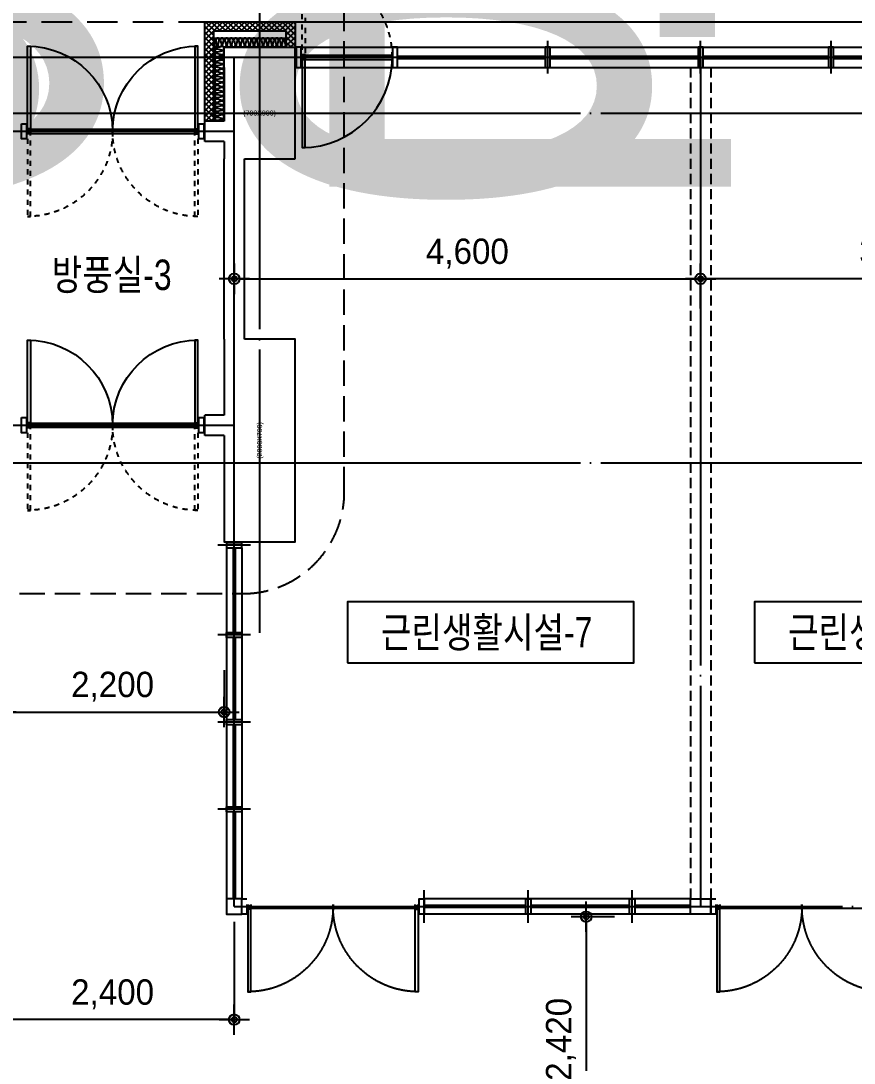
# Model space of a CAD drawing. Header units: millimetres. Extents: x 0 to 1390178, y 0 to 110113.
# Drawn here: x 447117 to 455337, y 39556 to 49841 of the extents above; entities that cross this region are included whole.
import ezdxf
from ezdxf.enums import TextEntityAlignment as Align
from ezdxf.xclip import XClip

# ---------------------------------------------------------------- set-up
doc = ezdxf.new("R2018")
doc.units = ezdxf.units.MM
doc.header["$LTSCALE"] = 100
doc.header["$XCLIPFRAME"] = 0
for name, pattern in [('HID2', [3.5, 2.5, -1]), ('X - 평면도$0$CEN', [62, 60, -1, 0, -1]), ('X - 평면도$0$H1', [1, 0.5, -0.5]), ('X - 평면도$0$HID', [1.5, 1, -0.5])]:
    doc.linetypes.add(name, pattern=pattern)
doc.layers.get('DEFPOINTS').update_dxf_attribs({"color": 145})
for name, color, linetype in [('AA-XXXX-TEXT', 3, 'Continuous'), ('DIM', 7, 'Continuous'), ('ROM', 7, 'Continuous'), ('sm3', 3, 'HID2'), ('X - SHEET$0$AA-BORD-TEXT', 3, 'Continuous'), ('X - 평면도$0$253', 253, 'Continuous'), ('X - 평면도$0$A-grid', 7, 'Continuous'), ('X - 평면도$0$A-INS', 9, 'Continuous'), ('X - 평면도$0$AA-DWXM-WIND', 4, 'Continuous'), ('X - 평면도$0$AA-EL-PCN8', 8, 'Continuous'), ('X - 평면도$0$AA-WAXM-BRCK', 3, 'Continuous'), ('X - 평면도$0$AA-WAXM-CONC', 2, 'Continuous'), ('X - 평면도$0$AA-XXXX-CNTL', 1, 'X - 평면도$0$CEN'), ('X - 평면도$0$CEN', 1, 'X - 평면도$0$CEN'), ('X - 평면도$0$상부외곽선', 7, 'X - 평면도$0$HID'), ('X - 평면도$0$칸막이', 7, 'X - 평면도$0$HID')]:
    doc.layers.add(name, color=color, linetype=linetype)
doc.layers.add('X - 평면도$0$A-door', color=4, linetype='Continuous', lineweight=25)
doc.layers.add('X - 평면도$0$DEFPOINT', color=163, linetype='Continuous', plot=False)
doc.styles.add('HAUD01', font='Dotum.ttf')
doc.styles.get("Standard").update_dxf_attribs({"font": 'Dotum.ttf'})
doc.styles.add('X - SHEET$0$HAUD01', font='Dotum.ttf')
doc.styles.add('X - 평면도$0$STANDARD', font='Dotum.ttf')
doc.dimstyles.new('HAUD-80', dxfattribs={"dimscale": 100, "dimtxt": 2.5, "dimasz": 0.5, "dimexe": 0, "dimexo": 1.5, "dimgap": 1, "dimtad": 1, "dimdec": 0, "dimdsep": 46, "dimlunit": 6, "dimtxsty": 'HAUD01', "dimblk": 'Z_DOT', "dimcen": 2.5, "dimdle": 1.5, "dimclrd": 7, "dimclre": 7, "dimclrt": 4, "dimadec": 0, "dimazin": 0, "dimtfac": 1, "dimtdec": 0, "dimtix": 1, "dimtmove": 2, "dimatfit": 3, "dimfxl": 1, "dimtvp": 1, "dimtolj": 1, "dimtzin": 0, "dimarcsym": 0})

# ---------------------------------------------------------------- blocks, each defined once
blk = doc.blocks.new('X - SHEET$0$HAUDsheetV')
at = {"layer": 'X - SHEET$0$AA-BORD-TEXT', "color": 3, "style": 'X - SHEET$0$HAUD01'}
for tag, p in [('PJCode', (785.9999999994761, 567.9351040578185)), ('작성자', (786.1116538474744, 194.8244132263208)), ('검토자', (786.1116538474744, 181.8244132263208)), ('최종검토자', (786.1116538474744, 168.8244132263208)), ('승인자', (786.1116538474744, 155.8244132263208)), ('일자', (786.8316554282792, 144.0176082673424)), ('개정번호', (811.9999911041523, 65.91999703395413))]:
    blk.add_attdef(tag, text='', height=3, dxfattribs=at).set_placement(p, align=Align.MIDDLE_CENTER)
at = {"layer": 'X - SHEET$0$AA-BORD-TEXT', "color": 3, "lineweight": 30, "flags": 104}
blk.add_attdef('PJTitle', text='', height=4, dxfattribs=at).set_placement((787.2483039343468, 536.6215308340418), align=Align.MIDDLE_CENTER)
blk = doc.blocks.new('X - SHEET')
ref = blk.add_blockref('X - SHEET$0$HAUDsheetV', (-100, 0), dxfattribs=dict(xscale=100, yscale=100, zscale=100))
lines = blk.add_mtext('중랑구 상봉동 116-49번지 일원 2030 청년주택 \\P신축공사', dxfattribs={"layer": 'X - SHEET$0$AA-BORD-TEXT', "color": 3, "insert": (78624.83039343468, 53662.15308340419), "char_height": 5056.516607457252, "attachment_point": 1})
ref.add_attrib('PJTitle', '', (78624.83039343468, 53662.15308340419), dxfattribs={"flags": 104}).embed_mtext(lines)
blk = doc.blocks.new('Z_DOT')
at = {"layer": 'DIM', "color": 0}
for p, q in [((0, -3), (0, 3)), ((-3, 0), (3, 0))]:
    blk.add_line(p, q, dxfattribs=at)
for radius in [1.05, 0.5249999999999999]:
    blk.add_circle((0, 0), radius, dxfattribs=at)
blk = doc.blocks.new('*D67')
at = {"layer": 'DEFPOINTS', "color": 0, "transparency": 16777216}
for p in [(453122.0644413668, 41000.69451163297), (452694.2853166609, 38580.69451163172), (453122.0644413666, 38580.69451163172)]:
    blk.add_point(p, dxfattribs=at)
at = {"layer": 'DIM', "color": 7, "lineweight": -2, "transparency": 16777216}
for p, q in [((452972.0644413668, 41000.69451163297), (452694.2853166609, 41000.69451163297)), ((452694.2853166609, 40950.69451163297), (452694.2853166609, 38630.69451163172)), ((452972.0644413666, 38580.69451163172), (452694.2853166609, 38580.69451163172))]:
    blk.add_line(p, q, dxfattribs=at)
at = {"layer": 'DIM', "color": 7, "lineweight": -2, "transparency": 16777216, "xscale": 50, "yscale": 50, "zscale": 50}
for p, rotation in [((452694.2853166609, 41000.69451163297), 90), ((452694.2853166609, 38580.69451163172), 270)]:
    blk.add_blockref('Z_DOT', p, dxfattribs=dict(at, rotation=rotation))
at = {"layer": 'DIM', "color": 4, "transparency": 16777216, "insert": (452445.0315853175, 39790.69451163221), "char_height": 250, "attachment_point": 5, "rotation": 90, "style": 'HAUD01'}
blk.add_mtext('\\A1;2,420', dxfattribs=at)
blk = doc.blocks.new('*D68')
at = {"layer": 'DEFPOINTS', "color": 0, "transparency": 16777216}
for p in [(446922.0644204745, 43584.06240165891), (449122.0644204752, 43584.06240165891), (449122.0644204752, 43020.39718558063)]:
    blk.add_point(p, dxfattribs=at)
at = {"layer": 'DIM', "color": 7, "lineweight": -2, "transparency": 16777216}
for p, q in [((446922.0644204745, 43434.06240165891), (446922.0644204745, 43020.39718558063)), ((449122.0644204752, 43434.06240165891), (449122.0644204752, 43020.39718558063)), ((446972.0644204745, 43020.39718558063), (449072.0644204752, 43020.39718558063))]:
    blk.add_line(p, q, dxfattribs=at)
at = {"layer": 'DIM', "color": 7, "lineweight": -2, "transparency": 16777216, "xscale": 50, "yscale": 50, "zscale": 50, "rotation": 180}
blk.add_blockref('Z_DOT', (446922.0644204745, 43020.39718558063), dxfattribs=at)
at = {"layer": 'DIM', "color": 7, "lineweight": -2, "transparency": 16777216, "xscale": 50, "yscale": 50, "zscale": 50}
blk.add_blockref('Z_DOT', (449122.0644204752, 43020.39718558063), dxfattribs=at)
at = {"layer": 'DIM', "color": 4, "transparency": 16777216, "insert": (448022.0644204748, 43269.65091692391), "char_height": 250, "attachment_point": 5, "style": 'HAUD01'}
blk.add_mtext('\\A1;2,200', dxfattribs=at)
blk = doc.blocks.new('*U1012')
at = {"layer": 'X - 평면도$0$A-door', "color": 9}
for p, q in [((-850.000000015212, 19.99999999994831), (850.0000000151724, 20.00000000005147)), ((-850.000000015212, -20.00000000005169), (850.0000000151724, -19.99999999994853))]:
    blk.add_line(p, q, dxfattribs=at)
at = {"layer": 'X - 평면도$0$A-door', "linetype": 'X - 평면도$0$H1'}
for points in [[(-840.0000000155214, -25.00000000031363), (-840.0000000146418, 840.0000000154425), (-810.0000000146418, 840.0000000154425), (-810.0000000155214, -25.00000000031363)], [(840.0000000155217, -25.00000000021046), (840.0000000145388, 840.0000000155458), (810.0000000145388, 840.0000000155458), (810.0000000155217, -25.00000000021046)]]:
    blk.add_lwpolyline(points, close=True, dxfattribs=at)
at = {"layer": 'X - 평면도$0$A-door'}
for points in [[(-900, -75.0000000000808), (-850, -75.0000000000808), (-850, 74.9999999999192), (-900, 74.9999999999192)], [(-840.0000000155214, 25.00000000015203), (-840.0000000145387, -840.000000015546), (-810.0000000145387, -840.000000015546), (-810.0000000155214, 25.00000000015203)], [(840.0000000155217, 25.0000000002552), (840.0000000146422, -840.0000000154428), (810.0000000146422, -840.0000000154428), (810.0000000155217, 25.0000000002552)], [(850, 75.00000000002237), (850, -74.99999999997763), (900, -74.99999999997763), (900, 75.00000000002237)]]:
    blk.add_lwpolyline(points, close=True, dxfattribs=at)
for centre in [(-825.0000000149792, -5.169056070164817e-11), (825.0000000149396, 5.147258077066365e-11)]:
    blk.add_circle(centre, 5, dxfattribs=at)
at = {"layer": 'X - 평면도$0$A-door', "color": 1, "linetype": 'X - 평면도$0$H1'}
for centre, radius, start, end in [((-840.000000014626, -5.169056070164817e-11), 840.0000000146234, 7.016477563896251e-15, 89.99999999994219), ((840.0000000146212, -5.169560838536832e-11), 840.0000000146237, 90.00000000005781, 180)]:
    blk.add_arc(centre, radius, start, end, dxfattribs=at)
at = {"layer": 'X - 평면도$0$A-door', "color": 1}
for centre, radius, start, end in [((-840.000000014626, -5.169056070164817e-11), 840.0000000146234, 270.0000000000578, 7.016477563896251e-15), ((840.0000000146212, -5.169560838536832e-11), 840.0000000146237, 180, 269.9999999999422)]:
    blk.add_arc(centre, radius, start, end, dxfattribs=at)
blk = doc.blocks.new('*U1018')
at = {"layer": 'X - 평면도$0$A-door', "color": 9}
for p, q in [((50, 20.0000000000291), (950, 20.0000000000291)), ((50, -19.9999999999709), (950, -19.9999999999709))]:
    blk.add_line(p, q, dxfattribs=at)
at = {"layer": 'X - 평면도$0$A-door', "linetype": 'X - 평면도$0$H1'}
blk.add_lwpolyline([(59.99999999976717, -25.00000000023283), (60.00000000013738, 890.0000000002448), (90.00000000013739, 890.0000000002448), (89.99999999976717, -25.00000000023283)], close=True, dxfattribs=at)
at = {"layer": 'X - 평면도$0$A-door'}
for points in [[(0, -100), (50, -100), (50, 100), (0, 100)], [(59.99999999976717, 25.00000000023283), (60.00000000013677, -890.0000000002448), (90.00000000013677, -890.0000000002448), (89.99999999976717, 25.00000000023283)], [(950, -100), (1000, -100), (1000, 100), (950, 100)]]:
    blk.add_lwpolyline(points, close=True, dxfattribs=at)
blk.add_circle((75.00000000023283, 2.91038304567337e-11), 5, dxfattribs=at)
at = {"layer": 'X - 평면도$0$A-door', "color": 1, "linetype": 'X - 평면도$0$H1'}
blk.add_arc((59.99999999978438, 2.91038304567337e-11), 890.0000000002157, 359.9999999999981, 89.99999999997732, dxfattribs=at)
at = {"layer": 'X - 평면도$0$A-door', "color": 1}
blk.add_arc((59.99999999978438, -2.91038304567337e-11), 890.0000000002157, 270.0000000000227, 1.896921790023405e-12, dxfattribs=at)
blk = doc.blocks.new('X - 평면도$0$1F PL')
at = {"layer": 'X - 평면도$0$AA-WAXM-CONC'}
for p, q in [((-34267.24333001487, 32270.89388630679), (-33567.24333001487, 32270.89388630679)), ((-34267.24333001487, 32070.89388630656), (-34267.24333001487, 32270.89388630679)), ((-33567.24333001487, 32070.89388630656), (-33567.24333001487, 32270.89388630679)), ((-34457.24331956508, 31340.89388630865), (-34457.24331956508, 31540.89388630865)), ((-34266.71271862695, 31540.89388630865), (-34457.24331956508, 31540.89388630865)), ((-34266.71271862695, 31340.89388630865), (-34457.24331956508, 31340.89388630865)), ((-34267.24330912344, 29390.89388631401), (-34267.24330913182, 31170.89388630656)), ((-34067.24330913438, 29390.89388631401), (-34067.24330913438, 31170.89388630656)), ((-34266.71271862695, 28640.89388630865), (-34457.2433300151, 28640.89388630865)), ((-34457.2433300151, 28440.89388630865), (-34457.2433300151, 28640.89388630865)), ((-34266.71271862695, 28440.89388630865), (-34457.2433300151, 28440.89388630865))]:
    blk.add_line(p, q, dxfattribs=at)
blk = doc.blocks.new('X - 평면도$0$1F_COL')
at = {"layer": 'X - 평면도$0$AA-WAXM-CONC'}
for p, q in [((-77628.01822820166, -23826.89032623579), (-77628.01821590378, -24356.8903262337)), ((-76928.01822820166, -24726.89032623579), (-76928.01822820166, -23826.89032623579)), ((-77628.01821126312, -24556.8903262337), (-77628.01820731862, -24726.89032623579)), ((-77428.01820732118, -24726.89032623579), (-76928.01822820166, -24726.89032623579))]:
    blk.add_line(p, q, dxfattribs=at)
for points in [[(-77628.01820731023, -26506.89032623183), (-77628.01822820166, -26506.89032623183), (-77628.01822820166, -27256.8903262337)], [(-77628.01822820166, -27456.8903262337), (-77628.01822820166, -28506.89032623183), (-76928.01822820166, -28506.89032623183), (-76928.01822820166, -26506.89032623183), (-77428.01820732118, -26506.89032623183)]]:
    blk.add_lwpolyline(points, dxfattribs=at)
at = {"layer": 'X - 평면도$0$DEFPOINT', "style": 'X - 평면도$0$STANDARD'}
blk.add_text('(700X900)', height=50, dxfattribs=at).set_placement((-77278.01822820166, -24276.89032623591), align=Align.MIDDLE_CENTER)
blk.add_text('(2000X700)', height=50, rotation=90, dxfattribs=at).set_placement((-77278.01822820166, -27506.89032623183), align=Align.MIDDLE_CENTER)
blk = doc.blocks.new('X - 평면도$0$A$C9b846ec6')
at = {"layer": 'X - 평면도$0$253'}
h = blk.add_hatch(dxfattribs=at)
h.set_pattern_fill('ANSI37', color=253, scale=12)
h.set_pattern_definition([(45, (-943192.9999999984, 374192.9999999998), (-26.94076836320746, 26.94076836320746), []), (135, (-943192.9999999984, 374192.9999999998), (-26.94076836320746, -26.94076836320745), [])])
h.paths.add_polyline_path([(9250.00000000163, 33930.00000000023), (8360.00000000163, 33930.0000000007), (8360.000000001746, 32950.00000000268), (8450.000000001746, 32950.00000000268), (8450.00000000163, 33840.0000000007), (9160.00000000163, 33840.00000000023), (9160.00000000163, 33680.00000000081), (9250.00000000163, 33680.00000000081)])
at = {"layer": 'X - 평면도$0$A-INS'}
for p, q in [((8459.999998478568, 33770.0000000007), (9160.00000000163, 33770.0000000007)), ((8460.000012771925, 32949.99999847123), (8459.999998478568, 33770.0000000007))]:
    blk.add_line(p, q, dxfattribs=at)
for points in [[(9160.00000000163, 33770.0000000007, 0.5248556557731424), (9143.170000001672, 33745.61000000068), (9154.330000001588, 33704.39000000071, -1.449197860955856), (9120.670000001672, 33704.39000000071), (9131.830000001588, 33745.61000000068, 0.5248556557725883), (9115.00000000163, 33770.0000000007, 0.5248556557744178), (9098.170000001672, 33745.61000000068), (9109.330000001588, 33704.39000000071, -1.449197860955856), (9075.670000001672, 33704.39000000071), (9086.830000001588, 33745.61000000068, 0.5248556557725883), (9070.00000000163, 33770.0000000007, 0.5248556557744178), (9053.170000001672, 33745.61000000068), (9064.330000001588, 33704.39000000071, -1.449197860955856), (9030.670000001672, 33704.39000000071), (9041.830000001588, 33745.61000000068, 0.5248556557725883), (9025.00000000163, 33770.0000000007, 0.5248556557744178), (9008.170000001672, 33745.61000000068), (9019.330000001588, 33704.39000000071, -1.449197860955856), (8985.670000001672, 33704.39000000071), (8996.830000001588, 33745.61000000068, 0.5248556557725883), (8980.00000000163, 33770.0000000007, 0.5248556557744178), (8963.170000001672, 33745.61000000068), (8974.330000001588, 33704.39000000071, -1.449197860955856), (8940.670000001672, 33704.39000000071), (8951.830000001588, 33745.61000000068, 0.5248556557725883), (8935.00000000163, 33770.0000000007, 0.5248556557744178), (8918.170000001672, 33745.61000000068), (8929.330000001588, 33704.39000000071, -1.449197860955856), (8895.670000001672, 33704.39000000071), (8906.830000001588, 33745.61000000068, 0.5248556557725883), (8890.00000000163, 33770.0000000007, 0.5248556557744178), (8873.170000001672, 33745.61000000068), (8884.330000001588, 33704.39000000071, -1.449197860955856), (8850.670000001672, 33704.39000000071), (8861.830000001588, 33745.61000000068, 0.5248556557725883), (8845.00000000163, 33770.0000000007, 0.5248556557744178), (8828.170000001672, 33745.61000000068), (8839.330000001588, 33704.39000000071, -1.449197860955856), (8805.670000001672, 33704.39000000071), (8816.830000001588, 33745.61000000068, 0.5248556557725883), (8800.00000000163, 33770.0000000007, 0.5248556557744178), (8783.170000001672, 33745.61000000068), (8794.330000001588, 33704.39000000071, -1.449197860955856), (8760.670000001672, 33704.39000000071), (8771.830000001588, 33745.61000000068, 0.5248556557725883), (8755.00000000163, 33770.0000000007, 0.5248556557744178), (8738.170000001672, 33745.61000000068), (8749.330000001588, 33704.39000000071, -1.449197860955856), (8715.670000001672, 33704.39000000071), (8726.830000001588, 33745.61000000068, 0.5248556557725883), (8710.00000000163, 33770.0000000007, 0.5248556557744178), (8693.170000001672, 33745.61000000068), (8704.330000001588, 33704.39000000071, -1.449197860955856), (8670.670000001672, 33704.39000000071), (8681.830000001588, 33745.61000000068, 0.5248556557725883), (8665.00000000163, 33770.0000000007, 0.5248556557744178), (8648.170000001672, 33745.61000000068), (8659.330000001588, 33704.39000000071, -1.449197860955856), (8625.670000001672, 33704.39000000071), (8636.830000001588, 33745.61000000068, 0.5248556557725883), (8620.00000000163, 33770.0000000007, 0.5248556557744178), (8603.170000001672, 33745.61000000068), (8614.330000001588, 33704.39000000071, -1.449197860955856), (8580.670000001672, 33704.39000000071), (8591.830000001588, 33745.61000000068, 0.5248556557725883), (8575.00000000163, 33770.0000000007, 0.5248556557744178), (8558.170000001672, 33745.61000000068), (8569.330000001588, 33704.39000000071, -1.449197860955856), (8535.670000001672, 33704.39000000071), (8546.830000001588, 33745.61000000068, 0.5248556557725883), (8530.00000000163, 33770.0000000007, 0.5248556557744178), (8513.170000001672, 33745.61000000068), (8524.330000001588, 33704.39000000071, -1.449197860955856), (8490.670000001672, 33704.39000000071), (8501.830000001588, 33745.61000000068, 0.5248556557725883), (8485.00000000163, 33770.0000000007, 0.5248556557744178), (8468.170000001672, 33745.61000000068), (8479.330000001588, 33704.39000000071, -0.5702083554071181), (8460.000000044354, 33680.17444027518, -0.5702083554071181)], [(8550.000012299512, 32950.00000000268, 0.5248556557708449), (8525.610012016026, 32966.82999959181), (8484.390012203949, 32955.66999889736, -1.449197860963449), (8484.390011637006, 32989.32999889739), (8525.610011824989, 32978.16999959177, 0.5248556557771455), (8550.000011541415, 32995.00000000268, 0.5248556557723554), (8525.61001125793, 33011.82999959181), (8484.390011445852, 33000.66999889736, -1.449197860963449), (8484.39001087891, 33034.32999889739), (8525.610011066892, 33023.16999959177, 0.5248556557771455), (8550.000010783318, 33040.00000000268, 0.5248556557723554), (8525.610010499833, 33056.82999959181), (8484.390010687755, 33045.66999889736, -1.449197860963449), (8484.390010120813, 33079.32999889739), (8525.610010308796, 33068.16999959177, 0.5248556557771455), (8550.000010025222, 33085.00000000268, 0.5248556557723554), (8525.610009741737, 33101.82999959181), (8484.390009929659, 33090.66999889736, -1.449197860963449), (8484.390009362716, 33124.32999889739), (8525.610009550699, 33113.16999959177, 0.5248556557771455), (8550.000009267125, 33130.00000000268, 0.5248556557723554), (8525.61000898364, 33146.82999959181), (8484.390009171562, 33135.66999889736, -1.449197860963449), (8484.39000860462, 33169.32999889739), (8525.610008792602, 33158.16999959177, 0.5248556557771455), (8550.000008509029, 33175.00000000268, 0.5248556557723554), (8525.610008225543, 33191.82999959181), (8484.390008413466, 33180.66999889736, -1.449197860963449), (8484.390007846523, 33214.32999889739), (8525.610008034506, 33203.16999959177, 0.5248556557771455), (8550.000007750932, 33220.00000000268, 0.5248556557723554), (8525.610007467447, 33236.82999959181), (8484.39000765537, 33225.66999889736, -1.449197860963449), (8484.390007088427, 33259.32999889739), (8525.61000727641, 33248.16999959177, 0.5248556557771455), (8550.000006992836, 33265.00000000268, 0.5248556557723554), (8525.61000670935, 33281.82999959181), (8484.390006897273, 33270.66999889736, -1.449197860963449), (8484.39000633033, 33304.32999889739), (8525.610006518313, 33293.16999959177, 0.5248556557771455), (8550.000006234739, 33310.00000000268, 0.5248556557723554), (8525.610005951254, 33326.82999959181), (8484.390006139176, 33315.66999889736, -1.449197860963449), (8484.390005572233, 33349.32999889739), (8525.610005760216, 33338.16999959177, 0.5248556557771455), (8550.000005476642, 33355.00000000268, 0.5248556557723554), (8525.610005193157, 33371.82999959181), (8484.39000538108, 33360.66999889736, -1.449197860963449), (8484.390004814137, 33394.32999889739), (8525.61000500212, 33383.16999959177, 0.5248556557771455), (8550.000004718546, 33400.00000000268, 0.5248556557723554), (8525.61000443506, 33416.82999959181), (8484.390004622983, 33405.66999889736, -1.449197860963449), (8484.39000405604, 33439.32999889739), (8525.610004244023, 33428.16999959177, 0.5248556557771455), (8550.00000396045, 33445.00000000268, 0.5248556557723554), (8525.610003676964, 33461.82999959181), (8484.390003864886, 33450.66999889736, -1.449197860963449), (8484.390003297944, 33484.32999889739), (8525.610003485926, 33473.16999959177, 0.5248556557771455), (8550.000003202353, 33490.00000000268, 0.5248556557723554), (8525.610002918867, 33506.82999959181), (8484.39000310679, 33495.66999889736, -1.449197860963449), (8484.390002539847, 33529.32999889739), (8525.61000272783, 33518.16999959177, 0.5248556557771455), (8550.000002444256, 33535.00000000268, 0.5248556557723554), (8525.61000216077, 33551.82999959181), (8484.390002348693, 33540.66999889736, -1.449197860963449), (8484.39000178175, 33574.32999889739), (8525.610001969733, 33563.16999959177, 0.5248556557771455), (8550.00000168616, 33580.00000000268, 0.5248556557723554), (8525.610001402674, 33596.82999959181), (8484.390001590597, 33585.66999889736, -1.449197860963449), (8484.390001023654, 33619.32999889739), (8525.610001211637, 33608.16999959177, 0.5248556557771455), (8550.000000928063, 33625.00000000268, 0.5248556557723554), (8525.610000644578, 33641.82999959181), (8484.3900008325, 33630.66999889736, -1.449197860963449), (8484.390000265557, 33664.32999889739), (8525.61000045354, 33653.16999959177, 0.5248556557771455), (8550.000000169966, 33670.00000000268, 0.5248556557723554), (8525.609999886481, 33686.82999959181), (8484.390000074403, 33675.66999889736, -0.3034018547891741), (8464.89498566615, 33680.16002872493, -0.3034018547891741)]]:
    blk.add_lwpolyline(points, format="xyb", dxfattribs=at)
at = {"layer": 'X - 평면도$0$AA-WAXM-BRCK'}
for points in [[(8360.000000001746, 32950.00000000268), (8360.00000000163, 33930.0000000007), (9250.00000000163, 33930.00000000023), (9250.00000000163, 33680.0000000007)], [(8450.000000001746, 32950.00000000268), (8450.00000000163, 33840.0000000007), (9160.00000000163, 33840.00000000023), (9160.00000000163, 33680.0000000007)]]:
    blk.add_lwpolyline(points, dxfattribs=at)
blk = doc.blocks.new('*U1016')
at = {"layer": 'X - 평면도$0$A-door', "color": 9}
for p, q in [((-850.000000015212, 19.99999999994392), (850.0000000151724, 20.00000000005586)), ((-850.000000015212, -20.00000000005608), (850.0000000151724, -19.99999999994414))]:
    blk.add_line(p, q, dxfattribs=at)
at = {"layer": 'X - 평면도$0$A-door', "linetype": 'X - 평면도$0$H1'}
for points in [[(-840.0000000155214, -25.00000000031801), (-840.0000000146462, 840.0000000154382), (-810.0000000146462, 840.0000000154382), (-810.0000000155214, -25.00000000031801)], [(840.0000000155217, -25.00000000020608), (840.0000000145345, 840.0000000155501), (810.0000000145345, 840.0000000155501), (810.0000000155217, -25.00000000020608)]]:
    blk.add_lwpolyline(points, close=True, dxfattribs=at)
at = {"layer": 'X - 평면도$0$A-door'}
for points in [[(-900, -75.0000000000852), (-850, -75.0000000000852), (-850, 74.9999999999148), (-900, 74.9999999999148)], [(-840.0000000155214, 25.00000000014765), (-840.0000000145344, -840.0000000155503), (-810.0000000145344, -840.0000000155503), (-810.0000000155214, 25.00000000014765)], [(840.0000000155217, 25.00000000025959), (840.0000000146465, -840.0000000154384), (810.0000000146465, -840.0000000154384), (810.0000000155217, 25.00000000025959)], [(850, 75.00000000002676), (850, -74.99999999997324), (900, -74.99999999997324), (900, 75.00000000002676)]]:
    blk.add_lwpolyline(points, close=True, dxfattribs=at)
for centre in [(-825.0000000149792, -5.607750424141678e-11), (825.0000000149396, 5.585952431043216e-11)]:
    blk.add_circle(centre, 5, dxfattribs=at)
at = {"layer": 'X - 평면도$0$A-door', "color": 1, "linetype": 'X - 평면도$0$H1'}
for centre, radius, start, end in [((-840.000000014626, -5.607750424141678e-11), 840.0000000146234, 0, 89.9999999999422), ((840.0000000146212, -5.608255154340571e-11), 840.0000000146237, 90.00000000005781, 180)]:
    blk.add_arc(centre, radius, start, end, dxfattribs=at)
at = {"layer": 'X - 평면도$0$A-door', "color": 1}
for centre, radius, start, end in [((-840.000000014626, -5.607750424141678e-11), 840.0000000146234, 270.0000000000578, 0), ((840.0000000146212, -5.608255154340571e-11), 840.0000000146237, 180, 269.9999999999422)]:
    blk.add_arc(centre, radius, start, end, dxfattribs=at)
blk = doc.blocks.new('X - 평면도', base_point=(-475.3640304019209, -286.727544500216))
at = {"layer": 'X - 평면도$0$AA-DWXM-WIND', "color": 8}
for p, q in [((679131.9817717983, 65473.10967376354), (703311.9817717983, 65473.10967376354)), ((679131.9817717983, 65273.10967376342), (703311.9817717983, 65273.10967376342)), ((678396.9817717983, 60533.10967376761), (678396.9817717983, 57068.10967376342)), ((678546.9817717981, 60533.10967376761), (678546.9817717981, 57068.10967376342)), ((682971.9817926898, 57068.10967376528), (680346.9817478401, 57068.10967376528)), ((682971.9817926898, 56918.10967376528), (680346.9817478401, 56918.10967376528))]:
    blk.add_line(p, q, dxfattribs=at)
at = {"layer": 'X - 평면도$0$AA-DWXM-WIND'}
for p, q in [((680081.9817717983, 65383.09653830979), (681539.481782244, 65383.10967376354)), ((680081.9817717983, 65363.09653830979), (681539.481782244, 65363.10967376354)), ((681589.481782244, 65383.10967376354), (683046.9817926898, 65383.10967376342)), ((681589.481782244, 65363.10967376354), (683046.9817926898, 65363.10967376342)), ((683096.9817926898, 65383.10967376342), (684334.481782244, 65383.10967376354)), ((683096.9817926898, 65363.10967376342), (684334.481782244, 65363.10967376354)), ((684384.481782244, 65383.10967376354), (685671.9817717983, 65383.10967376342)), ((684384.481782244, 65363.10967376354), (685671.9817717983, 65363.10967376342)), ((678461.9817717981, 60533.10967376761), (678461.9817717981, 59698.10967376656)), ((678481.9817717981, 60533.10967376761), (678481.9817717981, 59698.10967376656)), ((678461.9817717981, 59648.10967376656), (678461.9817717981, 58838.10967376552)), ((678481.9817717981, 59648.10967376656), (678481.9817717981, 58838.10967376552)), ((678461.9817717981, 58788.10967376552), (678461.9817717981, 57978.10967376447)), ((678481.9817717981, 58788.10967376552), (678481.9817717981, 57978.10967376447)), ((678461.9817717981, 57928.10967376447), (678461.9817717981, 57068.10967376342)), ((678481.9817717981, 57928.10967376447), (678481.9817717981, 57068.10967376342)), ((681346.9817926898, 57003.10967376528), (680346.9817478402, 57003.10967376528)), ((681346.9817926898, 56983.10967376528), (680346.9817478402, 56983.10967376528)), ((682371.9817926898, 57003.10967376528), (681396.9817926898, 57003.10967376528)), ((682371.9817926898, 56983.10967376528), (681396.9817926898, 56983.10967376528)), ((682971.9817926898, 57003.10967376528), (682421.9817926898, 57003.10967376528)), ((682971.9817926898, 56983.10967376528), (682421.9817926898, 56983.10967376528))]:
    blk.add_line(p, q, dxfattribs=at)
for points in [[(681539.481782244, 65273.10967376354), (681589.481782244, 65273.10967376354), (681589.481782244, 65473.10967376354), (681539.481782244, 65473.10967376354)], [(683046.9817926898, 65273.10967376342), (683096.9817926898, 65273.10967376342), (683096.9817926898, 65473.10967376342), (683046.9817926898, 65473.10967376342)], [(684334.481782244, 65273.10967376354), (684384.481782244, 65273.10967376354), (684384.481782244, 65473.10967376354), (684334.481782244, 65473.10967376354)], [(678396.9817717983, 60583.10967376761), (678396.9817717983, 60533.10967376761), (678546.9817717981, 60533.10967376761), (678546.9817717981, 60583.10967376761)], [(678396.9817717983, 59648.10967376656), (678396.9817717983, 59698.10967376656), (678546.9817717981, 59698.10967376656), (678546.9817717981, 59648.10967376656)], [(678396.9817717983, 58788.10967376552), (678396.9817717983, 58838.10967376552), (678546.9817717981, 58838.10967376552), (678546.9817717981, 58788.10967376552)], [(678396.9817717983, 57928.10967376447), (678396.9817717983, 57978.10967376447), (678546.9817717981, 57978.10967376447), (678546.9817717981, 57928.10967376447)], [(678546.9817717981, 57068.10967376342), (678396.9817717983, 57068.10967376342), (678396.9817717983, 56918.10967376424), (678546.9817717981, 56918.10967376424)], [(681346.9817926898, 57068.10967376528), (681396.9817926898, 57068.10967376528), (681396.9817926898, 56918.10967376528), (681346.9817926898, 56918.10967376528)], [(682371.9817926898, 57068.10967376528), (682421.9817926898, 57068.10967376528), (682421.9817926898, 56918.10967376528), (682371.9817926898, 56918.10967376528)], [(682971.9817718011, 57068.10967376651), (683171.9817718011, 57068.10967376651), (683171.9817718011, 56918.10967376651), (682971.9817718011, 56918.10967376651)]]:
    blk.add_lwpolyline(points, close=True, dxfattribs=at)
at = {"layer": 'X - 평면도$0$AA-EL-PCN8'}
blk.add_line((679071.9817717983, 65723.10967376377), (703371.9817717983, 65723.10967376377), dxfattribs=at)
at = {"layer": 'X - 평면도$0$AA-XXXX-CNTL'}
for p, q in [((678721.9817717983, 68689.61888149696), (678721.9817717983, 59693.10967376814)), ((657286.2339641281, 65373.10967376441), (718213.6007372444, 65373.10967376441)), ((678471.9817717981, 56993.10967376622), (678471.9817717981, 65373.10967376424)), ((678471.9817926898, 65373.10967376424), (705861.9817718021, 65373.10967376435)), ((657286.2339641281, 64823.10967376418), (718213.6007372444, 64823.10967376418)), ((676071.9817717981, 64643.10967376622), (678471.9817926898, 64643.10967376622)), ((676071.9817717981, 61743.10967376622), (678471.9817717981, 61743.10967376622)), ((657286.2339641281, 61373.10967376418), (702571.9817718, 61373.10967376418))]:
    blk.add_line(p, q, dxfattribs=at)
at = {"layer": 'X - 평면도$0$CEN'}
for p, q in [((683071.9817717983, 65373.10967376633), (683071.9817717983, 56993.10967376622)), ((678471.9817717981, 56993.10967376622), (704296.9817718, 56993.10967376633))]:
    blk.add_line(p, q, dxfattribs=at)
at = {"layer": 'X - 평면도$0$DEFPOINT'}
for p, q in [((681564.481782244, 65214.04321052032), (681564.481782244, 65536.4171742413)), ((683071.9817926898, 65214.04321052021), (683071.9817926898, 65536.41717424119)), ((684359.481782244, 65214.04321052032), (684359.481782244, 65536.4171742413)), ((678631.0482350441, 60558.10967376761), (678308.674260873, 60558.10967376761)), ((678631.0482350441, 59673.10967376656), (678308.674271323, 59673.10967376656)), ((678631.0482350441, 58813.10967376552), (678308.674271323, 58813.10967376552)), ((678631.0482350441, 57953.10967376447), (678308.674271323, 57953.10967376447)), ((680346.9817478401, 56834.04321051951), (680346.9817478401, 57156.41717424049)), ((681371.9817926898, 56834.04321051951), (681371.9817926898, 57156.41717424049)), ((682396.9817926898, 56834.04321051951), (682396.9817926898, 57156.41717424049))]:
    blk.add_line(p, q, dxfattribs=at)
at = {"layer": 'X - 평면도$0$상부외곽선', "ltscale": 3}
blk.add_lwpolyline([(668021.9817718004, 40573.10967376488), (668021.9817717986, 65723.10967376365), (709571.9817718006, 65723.10967376365), (709571.9817718006, 39263.10967376226), (687211.9817718195, 39263.10967376226), (687211.9817718195, 29123.10971793675), (668021.9817718014, 29123.10971793675)], dxfattribs=at)
at = {"layer": 'X - 평면도$0$칸막이'}
for p, q in [((682971.9817717983, 65273.10967376552), (682971.9817717983, 57068.10967376539)), ((683171.9817717983, 65273.10967376552), (683171.9817717983, 57068.10967376539))]:
    blk.add_line(p, q, dxfattribs=at)
for name, p in [('X - 평면도$0$A$C9b846ec6', (669821.9817717967, 31793.10967376348)), ('X - 평면도$0$1F PL', (712639.2251018132, 33202.21578745751)), ('X - 평면도$0$1F_COL', (756000, 89099.99999999985))]:
    blk.add_blockref(name, p)
at = {"layer": 'X - 평면도$0$A-grid'}
blk.add_blockref('*U1018', (679081.9817717983, 65373.10967376412), dxfattribs=at)
at = {"layer": 'X - 평면도$0$A-grid', "xscale": -1, "rotation": 180}
for p in [(677271.9817822481, 64643.1096737661), (677271.9817717981, 61743.1096737661)]:
    blk.add_blockref('*U1012', p, dxfattribs=at)
at = {"layer": 'X - 평면도$0$A-grid'}
ref = blk.add_blockref('*U1016', (679446.9817269484, 56993.10967376533), dxfattribs=dict(at, xscale=-1))
XClip(ref).set_block_clipping_path([(905, 80.0000000000291), (850, 80.0000000000291), (850, 20.000000000043656), (-845.0000000152504, 19.999999999934516), (-845, 79.99999999991996), (-905, 79.99999999991996), (-905, -80.00000000008004), (-845.0000000153668, -80.00000000002183), (-845.0000000145519, -845.000000015556), (845.0000000146683, -845.0000000154396), (845.0000000146683, -79.9999999999709), (905, -79.9999999999709)])
ref = blk.add_blockref('*U1016', (684071.9817509123, 56993.10967376659), dxfattribs=dict(at, xscale=-1))
XClip(ref).set_block_clipping_path([(905, 80.0000000000291), (850, 80.0000000000291), (850, 20.000000000043656), (-845.0000000152504, 19.999999999934516), (-845, 79.99999999991996), (-905, 79.99999999991996), (-905, -80.00000000008004), (-845.0000000153668, -80.00000000002183), (-845.0000000145519, -845.000000015556), (845.0000000146683, -845.0000000154396), (845.0000000146683, -79.9999999999709), (905, -79.9999999999709)])
blk = doc.blocks.new('*D460')
at = {"layer": 'DEFPOINTS', "color": 0, "transparency": 16777216}
for p in [(446822.0644207933, 41100.70336934818), (449222.0644207933, 41100.70336934818), (446822.0644207933, 39985.28614539878)]:
    blk.add_point(p, dxfattribs=at)
at = {"layer": 'DIM', "color": 7, "lineweight": -2, "transparency": 16777216}
for p, q in [((446822.0644207933, 40950.70336934818), (446822.0644207933, 39985.28614539878)), ((449222.0644207933, 40950.70336934818), (449222.0644207933, 39985.28614539878)), ((449172.0644207933, 39985.28614539878), (446872.0644207933, 39985.28614539878))]:
    blk.add_line(p, q, dxfattribs=at)
at = {"layer": 'DIM', "color": 7, "lineweight": -2, "transparency": 16777216, "xscale": 50, "yscale": 50, "zscale": 50, "rotation": 180}
blk.add_blockref('Z_DOT', (446822.0644207933, 39985.28614539878), dxfattribs=at)
at = {"layer": 'DIM', "color": 7, "lineweight": -2, "transparency": 16777216, "xscale": 50, "yscale": 50, "zscale": 50}
blk.add_blockref('Z_DOT', (449222.0644207933, 39985.28614539878), dxfattribs=at)
at = {"layer": 'DIM', "color": 4, "transparency": 16777216, "insert": (448022.0644207933, 40234.53987674206), "char_height": 250, "attachment_point": 5, "style": 'HAUD01'}
blk.add_mtext('\\A1;2,400', dxfattribs=at)
blk = doc.blocks.new('*D466')
at = {"layer": 'DEFPOINTS', "color": 0, "transparency": 16777216}
for p in [(453822.0644207936, 47294.70236259497), (453822.0644207936, 46851.91209714359), (457772.0644207936, 46851.9120971436)]:
    blk.add_point(p, dxfattribs=at)
at = {"layer": 'DIM', "color": 7, "lineweight": -2, "transparency": 16777216}
for p, q in [((453822.0644207936, 47001.91209714359), (453822.0644207936, 47294.70236259497)), ((457722.0644207936, 47294.70236259497), (453872.0644207936, 47294.70236259497)), ((457772.0644207936, 47001.9120971436), (457772.0644207936, 47294.70236259497))]:
    blk.add_line(p, q, dxfattribs=at)
at = {"layer": 'DIM', "color": 7, "lineweight": -2, "transparency": 16777216, "xscale": 50, "yscale": 50, "zscale": 50, "rotation": 180}
blk.add_blockref('Z_DOT', (453822.0644207936, 47294.70236259497), dxfattribs=at)
at = {"layer": 'DIM', "color": 7, "lineweight": -2, "transparency": 16777216, "xscale": 50, "yscale": 50, "zscale": 50}
blk.add_blockref('Z_DOT', (457772.0644207936, 47294.70236259497), dxfattribs=at)
at = {"layer": 'DIM', "color": 4, "transparency": 16777216, "insert": (455797.0644207936, 47543.95609393825), "char_height": 250, "attachment_point": 5, "style": 'HAUD01'}
blk.add_mtext('\\A1;3,950', dxfattribs=at)
blk = doc.blocks.new('*D467')
at = {"layer": 'DEFPOINTS', "color": 0, "transparency": 16777216}
for p in [(453822.0644207936, 47294.70236259497), (449222.0644207933, 46851.9120971436), (453822.0644207936, 46851.91209714359)]:
    blk.add_point(p, dxfattribs=at)
at = {"layer": 'DIM', "color": 7, "lineweight": -2, "transparency": 16777216}
for p, q in [((449222.0644207933, 47001.9120971436), (449222.0644207933, 47294.70236259497)), ((449272.0644207933, 47294.70236259497), (453772.0644207936, 47294.70236259497)), ((453822.0644207936, 47001.91209714359), (453822.0644207936, 47294.70236259497))]:
    blk.add_line(p, q, dxfattribs=at)
at = {"layer": 'DIM', "color": 7, "lineweight": -2, "transparency": 16777216, "xscale": 50, "yscale": 50, "zscale": 50, "rotation": 180}
blk.add_blockref('Z_DOT', (449222.0644207933, 47294.70236259497), dxfattribs=at)
at = {"layer": 'DIM', "color": 7, "lineweight": -2, "transparency": 16777216, "xscale": 50, "yscale": 50, "zscale": 50}
blk.add_blockref('Z_DOT', (453822.0644207936, 47294.70236259497), dxfattribs=at)
at = {"layer": 'DIM', "color": 4, "transparency": 16777216, "insert": (451522.0644207934, 47543.95609393825), "char_height": 250, "attachment_point": 5, "style": 'HAUD01'}
blk.add_mtext('\\A1;4,600', dxfattribs=at)

msp = doc.modelspace()

# ---------------------------------------------------------------- block references
ref = msp.add_blockref('X - 평면도', (-229725.2813814067, -16179.13384891825))
XClip(ref).set_block_clipping_path([(649249.9173510048, 15892.40630441808), (733249.9173510048, 75292.406304418)])

# ---------------------------------------------------------------- next in the draw order: linework, layer by layer
at = {"layer": 'ROM', "color": 0, "linetype": 'Continuous'}
for points in [[(450338.7359190625, 43507.34864374317), (453165.2631274564, 43507.34864374317), (453165.2631274564, 44107.34864374317), (450338.7359190625, 44107.34864374317)], [(454354.7824468506, 43507.34864374317), (457181.3096552445, 43507.34864374317), (457181.3096552445, 44107.34864374317), (454354.7824468506, 44107.34864374317)]]:
    msp.add_lwpolyline(points, close=True, dxfattribs=at)
at = {"layer": 'sm3'}
msp.add_lwpolyline([(446402.6247276019, 44188.87751969571), (449307.8020869822, 44188.87751969572, 0.414213562373095), (450307.8020869822, 45188.87751969572), (450307.8020869822, 51299.31849504464, 0.414213562373095), (449307.8020869822, 52299.31849504464), (446402.6247276019, 52299.31849504464, 0.414213562373095), (445402.6247276019, 51299.31849504464), (445402.6247276019, 45188.87751969571, 0.4142135623730955)], format="xyb", close=True, dxfattribs=at)

# ---------------------------------------------------------------- next in the draw order: block references
for p in [(252000, 0), (336000, 0)]:
    msp.add_blockref('X - SHEET', p)

# ---------------------------------------------------------------- next in the draw order: texts
at = {"layer": 'AA-XXXX-TEXT', "style": 'HAUD01', "width": 0.8}
for s, p in [('방풍실-3', (448012.7570398145, 47334.83754863689)), ('근린생활시설-7', (451711.4007868445, 43807.34864374317)), ('근린생활시설-6', (455727.4473146326, 43807.34864374317))]:
    msp.add_text(s, height=300, dxfattribs=at).set_placement(p, align=Align.MIDDLE_CENTER)

# ---------------------------------------------------------------- next in the draw order: dimensions: what is measured, and where the dimension line sits
at = {"layer": 'DIM'}
dim = msp.add_linear_dim(base=(453822.0644207936, 47294.70236259497), p1=(449222.0644207933, 46851.9120971436), p2=(453822.0644207936, 46851.91209714359), dimstyle='HAUD-80', dxfattribs=at)
dim.commit()
dim.dimension.update_dxf_attribs({"geometry": '*D467', "text_midpoint": (451522.0644207934, 47543.95609393825)})
for base, p1, p2, picture, middle in [((453822.0644207936, 47294.70236259497), (457772.0644207936, 46851.9120971436), (453822.0644207936, 46851.91209714359), '*D466', (455797.0644207936, 47543.95609393825)), ((446822.0644207933, 39985.28614539878), (449222.0644207933, 41100.70336934818), (446822.0644207933, 41100.70336934818), '*D460', (448022.0644207933, 40234.53987674206))]:
    dim = msp.add_linear_dim(base=base, p1=p1, p2=p2, angle=180, dimstyle='HAUD-80', dxfattribs=at)
    dim.commit()
    dim.dimension.update_dxf_attribs({"geometry": picture, "text_midpoint": middle})
for p1, p2, distance, picture, middle in [((446922.0644204745, 43584.06240165891), (449122.0644204752, 43584.06240165891), -563.6652160782833, '*D68', (448022.0644204748, 43269.65091692391)), ((453122.0644413666, 41000.69451163296), (453122.0644413664, 38580.69451163171), -427.7791247055284, '*D67', (452445.0315853175, 39790.69451163221))]:
    dim = msp.add_aligned_dim(p1=p1, p2=p2, distance=distance, dimstyle='HAUD-80', dxfattribs=at)
    dim.commit()
    dim.dimension.update_dxf_attribs({"geometry": picture, "text_midpoint": middle})

doc.saveas('drawing.dxf')
